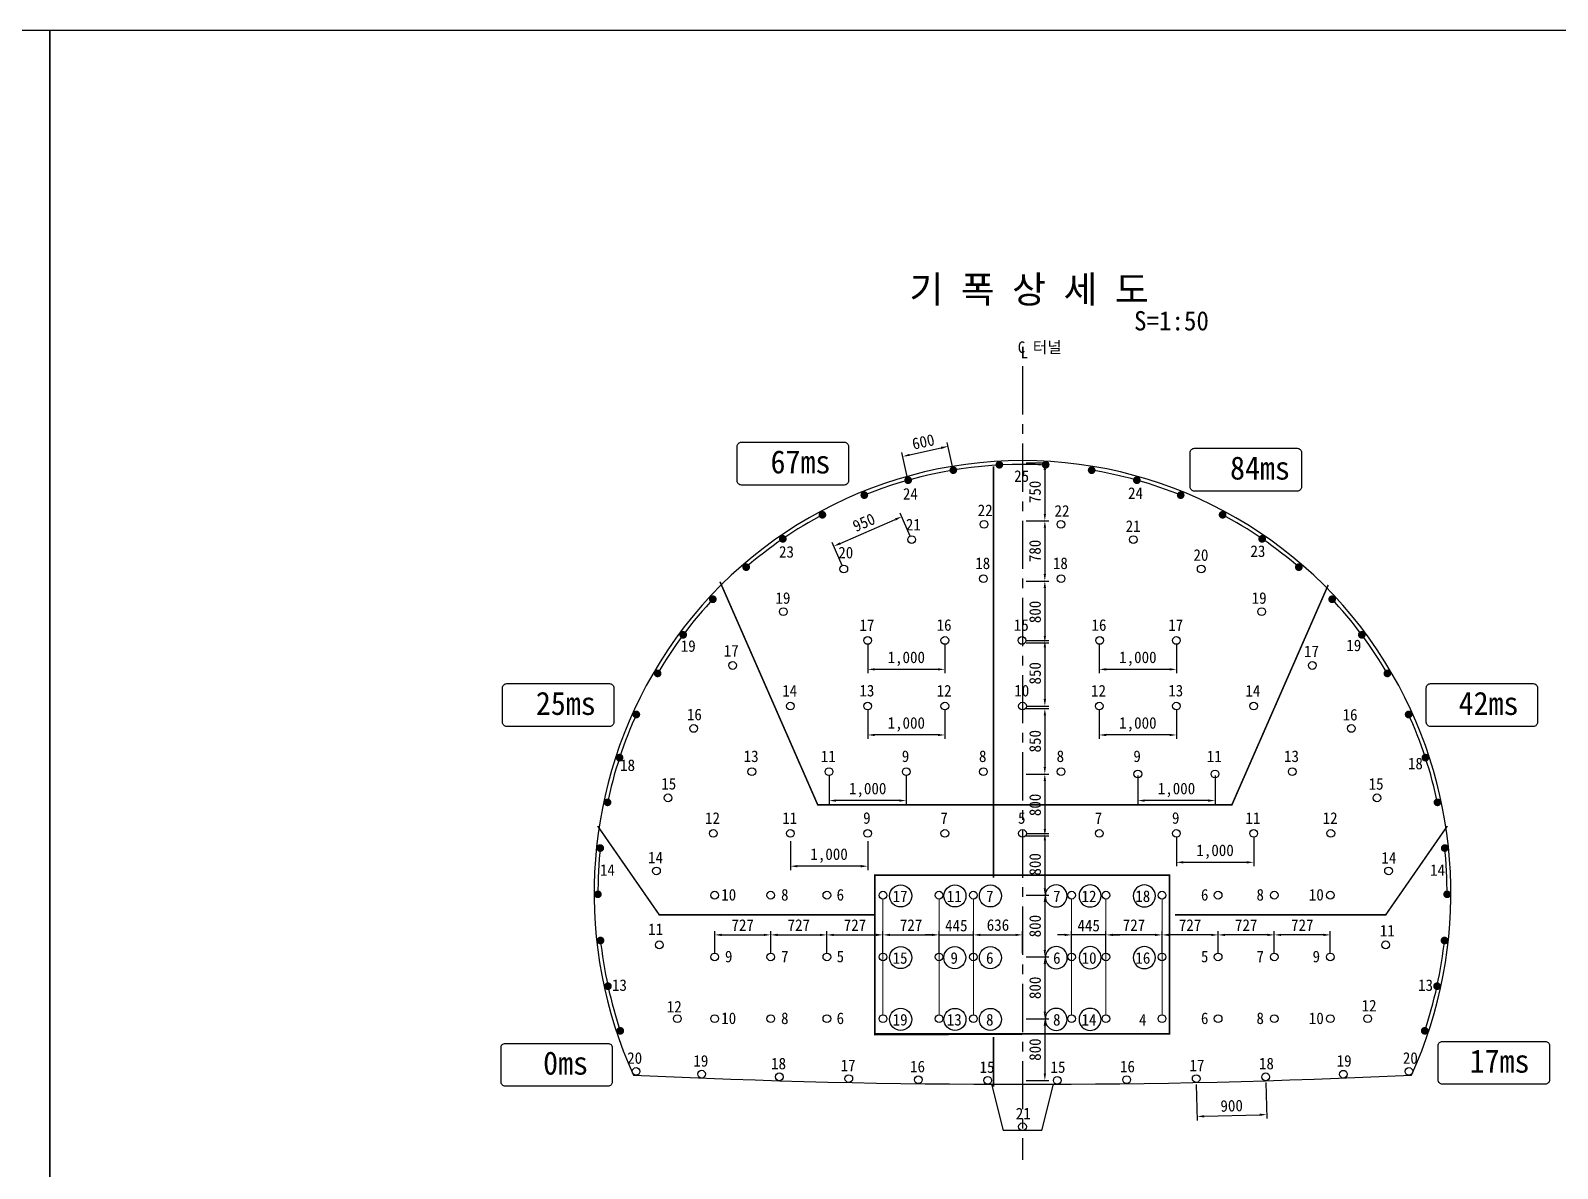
# Model space of a CAD drawing. Header units: millimetres. Extents: x -38550 to 41050, y 2900 to 31257.
# Drawn here: x 1000 to 20779, y 13958 to 28700 of the extents above; entities that cross this region are included whole.
import ezdxf
from ezdxf.enums import TextEntityAlignment as Align

# ---------------------------------------------------------------- set-up
doc = ezdxf.new("R2010")
doc.units = ezdxf.units.MM
doc.header["$LTSCALE"] = 500
doc.header["$PDMODE"] = 1
doc.linetypes.add('A-CENTR01', pattern=[2, 1.25, -0.25, 0.25, -0.25])
doc.linetypes.add('A-DASHD01', pattern=[0.75, 0.5, -0.25])
for name, color, linetype in [('CS-BLST', 4, 'Continuous'), ('CS-BLST-HIDL', 2, 'A-DASHD01'), ('CS-BLST-LIN1', 2, 'Continuous'), ('CS-BLST-LIN3', 2, 'Continuous'), ('CS-BLST-TEX1', 6, 'Continuous'), ('CS-BLST-TEX2', 3, 'Continuous'), ('CS-CNTL', 1, 'A-CENTR01'), ('CS-DIMS', 1, 'Continuous'), ('CS-EXCV', 3, 'E-DIGLN01'), ('CS-LEAL', 1, 'Continuous'), ('CS-MISC', 2, 'Continuous'), ('CS-TABL', 3, 'Continuous'), ('CS-TEX1', 6, 'Continuous'), ('CS-TEXT', 3, 'Continuous'), ('CX-PAPR', 2, 'Continuous')]:
    doc.layers.add(name, color=color, linetype=linetype)
doc.styles.add('굴림체', font='')
doc.styles.get('굴림체').set_extended_font_data('GulimChe')
doc.linetypes.add('E-DIGLN01', pattern='A,0.9,-0.2,[19,kscals.shx,S=0.1,R=180,X=0,Y=0],0.9', length=2)
doc.dimstyles.new('DIM01-50', dxfattribs={"dimscale": 50, "dimtxt": 3, "dimasz": 1.8, "dimexe": 1, "dimexo": 1, "dimgap": 1, "dimtad": 1, "dimdec": 0, "dimzin": 9, "dimdsep": 46, "dimlunit": 6, "dimtxsty": '굴림체', "dimcen": 2.5, "dimclrt": 3, "dimadec": 4, "dimazin": 0, "dimtfac": 1, "dimtdec": 0, "dimtmove": 2, "dimatfit": 3, "dimfxl": 1, "dimtolj": 1, "dimtzin": 0, "dimarcsym": 0})

# ---------------------------------------------------------------- blocks, each defined once
blk = doc.blocks.new('*D5')
at = {"layer": 'CS-DIMS', "color": 0, "lineweight": -2, "transparency": 16777216}
for p, q in [((13899, 18298), (14189, 18298)), ((14139, 18208), (14139, 17588)), ((13899, 17498), (14189, 17498))]:
    blk.add_line(p, q, dxfattribs=at)
at = {"layer": 'CS-DIMS', "color": 0, "transparency": 16777216}
for points in [[(14124, 18208), (14154, 18208), (14139, 18298)], [(14124, 17588), (14154, 17588), (14139, 17498)]]:
    blk.add_solid(points, dxfattribs=at)
at = {"layer": 'Defpoints', "color": 0, "transparency": 16777216}
for p in [(13849, 18298), (13849, 17498), (14139, 17498)]:
    blk.add_point(p, dxfattribs=at)
at = {"layer": 'CS-DIMS', "color": 3, "transparency": 16777216, "insert": (14013, 17898), "char_height": 150, "attachment_point": 5, "rotation": 90, "style": '굴림체'}
blk.add_mtext('\\A1;800', dxfattribs=at)
blk = doc.blocks.new('*D6')
at = {"layer": 'CS-DIMS', "color": 0, "lineweight": -2, "transparency": 16777216}
for p, q in [((13899, 16698), (14189, 16698)), ((14139, 16608), (14139, 15988)), ((13899, 15898), (14189, 15898))]:
    blk.add_line(p, q, dxfattribs=at)
at = {"layer": 'CS-DIMS', "color": 0, "transparency": 16777216}
for points in [[(14124, 16608), (14154, 16608), (14139, 16698)], [(14124, 15988), (14154, 15988), (14139, 15898)]]:
    blk.add_solid(points, dxfattribs=at)
at = {"layer": 'Defpoints', "color": 0, "transparency": 16777216}
for p in [(13849, 16698), (13849, 15898), (14139, 15898)]:
    blk.add_point(p, dxfattribs=at)
at = {"layer": 'CS-DIMS', "color": 3, "transparency": 16777216, "insert": (14013, 16298), "char_height": 150, "attachment_point": 5, "rotation": 90, "style": '굴림체'}
blk.add_mtext('\\A1;800', dxfattribs=at)
blk = doc.blocks.new('*D7')
at = {"layer": 'CS-DIMS', "color": 0, "lineweight": -2, "transparency": 16777216}
for p, q in [((13899, 17498), (14189, 17498)), ((14139, 17408), (14139, 16788)), ((13899, 16698), (14189, 16698))]:
    blk.add_line(p, q, dxfattribs=at)
at = {"layer": 'CS-DIMS', "color": 0, "transparency": 16777216}
for points in [[(14124, 17408), (14154, 17408), (14139, 17498)], [(14124, 16788), (14154, 16788), (14139, 16698)]]:
    blk.add_solid(points, dxfattribs=at)
at = {"layer": 'Defpoints', "color": 0, "transparency": 16777216}
for p in [(13849, 17498), (13849, 16698), (14139, 16698)]:
    blk.add_point(p, dxfattribs=at)
at = {"layer": 'CS-DIMS', "color": 3, "transparency": 16777216, "insert": (14013, 17098), "char_height": 150, "attachment_point": 5, "rotation": 90, "style": '굴림체'}
blk.add_mtext('\\A1;800', dxfattribs=at)
blk = doc.blocks.new('*D8')
at = {"layer": 'CS-DIMS', "color": 0, "lineweight": -2, "transparency": 16777216}
for p, q in [((10589, 16748), (10589, 17034)), ((11315, 16748), (11315, 17034)), ((10679, 16984), (11225, 16984))]:
    blk.add_line(p, q, dxfattribs=at)
at = {"layer": 'CS-DIMS', "color": 0, "transparency": 16777216}
for points in [[(10679, 16999), (10679, 16969), (10589, 16984)], [(11225, 16999), (11225, 16969), (11315, 16984)]]:
    blk.add_solid(points, dxfattribs=at)
at = {"layer": 'Defpoints', "color": 0, "transparency": 16777216}
for p in [(11315, 16984), (10589, 16698), (11315, 16698)]:
    blk.add_point(p, dxfattribs=at)
at = {"layer": 'CS-DIMS', "color": 3, "transparency": 16777216, "insert": (10952, 17111), "char_height": 150, "attachment_point": 5, "style": '굴림체'}
blk.add_mtext('\\A1;727', dxfattribs=at)
blk = doc.blocks.new('*D9')
at = {"layer": 'CS-DIMS', "color": 0, "lineweight": -2, "transparency": 16777216}
for p, q in [((12943, 23054), (12874, 23362)), ((12357, 22923), (12288, 23232)), ((12387, 23203), (12797, 23294))]:
    blk.add_line(p, q, dxfattribs=at)
at = {"layer": 'CS-DIMS', "color": 0, "transparency": 16777216}
for points in [[(12384, 23217), (12390, 23188), (12299, 23183)], [(12794, 23309), (12800, 23279), (12885, 23313)]]:
    blk.add_solid(points, dxfattribs=at)
at = {"layer": 'Defpoints', "color": 0, "transparency": 16777216}
for p in [(12885, 23313), (12953, 23005), (12368, 22874)]:
    blk.add_point(p, dxfattribs=at)
at = {"layer": 'CS-DIMS', "color": 3, "transparency": 16777216, "insert": (12564, 23372), "char_height": 150, "attachment_point": 5, "rotation": 12.5481, "style": '굴림체'}
blk.add_mtext('\\A1;600', dxfattribs=at)
blk = doc.blocks.new('*D10')
at = {"layer": 'CS-DIMS', "color": 0, "lineweight": -2, "transparency": 16777216}
for p, q in [((11488, 22056), (12202, 22366)), ((12394, 22151), (12265, 22448)), ((11515, 21769), (11386, 22066))]:
    blk.add_line(p, q, dxfattribs=at)
at = {"layer": 'CS-DIMS', "color": 0, "transparency": 16777216}
for points in [[(12196, 22380), (12208, 22352), (12285, 22402)], [(11482, 22070), (11494, 22042), (11406, 22020)]]:
    blk.add_solid(points, dxfattribs=at)
at = {"layer": 'Defpoints', "color": 0, "transparency": 16777216}
for p in [(12285, 22402), (12414, 22105), (11535, 21723)]:
    blk.add_point(p, dxfattribs=at)
at = {"layer": 'CS-DIMS', "color": 3, "transparency": 16777216, "insert": (11795, 22327), "char_height": 150, "attachment_point": 5, "rotation": 23.4854, "style": '굴림체'}
blk.add_mtext('\\A1;950', dxfattribs=at)
blk = doc.blocks.new('text-cir')
at = {"layer": 'CS-LEAL', "color": 1}
blk.add_circle((0, 0), 110, dxfattribs=at)
blk = doc.blocks.new('*D11')
at = {"layer": 'CS-DIMS', "color": 0, "lineweight": -2, "transparency": 16777216}
for p, q in [((13899, 15898), (14189, 15898)), ((14139, 15808), (14139, 15188)), ((13899, 15098), (14189, 15098))]:
    blk.add_line(p, q, dxfattribs=at)
at = {"layer": 'CS-DIMS', "color": 0, "transparency": 16777216}
for points in [[(14124, 15808), (14154, 15808), (14139, 15898)], [(14124, 15188), (14154, 15188), (14139, 15098)]]:
    blk.add_solid(points, dxfattribs=at)
at = {"layer": 'Defpoints', "color": 0, "transparency": 16777216}
for p in [(13849, 15898), (13849, 15098), (14139, 15098)]:
    blk.add_point(p, dxfattribs=at)
at = {"layer": 'CS-DIMS', "color": 3, "transparency": 16777216, "insert": (14013, 15498), "char_height": 150, "attachment_point": 5, "rotation": 90, "style": '굴림체'}
blk.add_mtext('\\A1;800', dxfattribs=at)
blk = doc.blocks.new('*D12')
at = {"layer": 'CS-DIMS', "color": 0, "lineweight": -2, "transparency": 16777216}
for p, q in [((15344, 19048), (15344, 18674)), ((16344, 19048), (16344, 18674)), ((16254, 18724), (15434, 18724))]:
    blk.add_line(p, q, dxfattribs=at)
at = {"layer": 'CS-DIMS', "color": 0, "transparency": 16777216}
for points in [[(15434, 18739), (15434, 18709), (15344, 18724)], [(16254, 18739), (16254, 18709), (16344, 18724)]]:
    blk.add_solid(points, dxfattribs=at)
at = {"layer": 'Defpoints', "color": 0, "transparency": 16777216}
for p in [(15344, 19098), (16344, 19098), (15344, 18724)]:
    blk.add_point(p, dxfattribs=at)
at = {"layer": 'CS-DIMS', "color": 3, "transparency": 16777216, "insert": (15844, 18861), "char_height": 150, "attachment_point": 5, "style": '굴림체'}
blk.add_mtext('\\A1;1,000', dxfattribs=at)
blk = doc.blocks.new('*D13')
at = {"layer": 'CS-DIMS', "color": 0, "lineweight": -2, "transparency": 16777216}
for p, q in [((13899, 19068), (14189, 19068)), ((14139, 18978), (14139, 18358)), ((13899, 18268), (14189, 18268))]:
    blk.add_line(p, q, dxfattribs=at)
at = {"layer": 'CS-DIMS', "color": 0, "transparency": 16777216}
for points in [[(14124, 18978), (14154, 18978), (14139, 19068)], [(14124, 18358), (14154, 18358), (14139, 18268)]]:
    blk.add_solid(points, dxfattribs=at)
at = {"layer": 'Defpoints', "color": 0, "transparency": 16777216}
for p in [(13849, 19068), (13849, 18268), (14139, 18268)]:
    blk.add_point(p, dxfattribs=at)
at = {"layer": 'CS-DIMS', "color": 3, "transparency": 16777216, "insert": (14013, 18668), "char_height": 150, "attachment_point": 5, "rotation": 90, "style": '굴림체'}
blk.add_mtext('\\A1;800', dxfattribs=at)
blk = doc.blocks.new('*D14')
at = {"layer": 'CS-DIMS', "color": 0, "lineweight": -2, "transparency": 16777216}
for p, q in [((13899, 19918), (14189, 19918)), ((14139, 19828), (14139, 19158)), ((13899, 19068), (14189, 19068))]:
    blk.add_line(p, q, dxfattribs=at)
at = {"layer": 'CS-DIMS', "color": 0, "transparency": 16777216}
for points in [[(14124, 19828), (14154, 19828), (14139, 19918)], [(14124, 19158), (14154, 19158), (14139, 19068)]]:
    blk.add_solid(points, dxfattribs=at)
at = {"layer": 'Defpoints', "color": 0, "transparency": 16777216}
for p in [(13849, 19918), (13849, 19068), (14139, 19068)]:
    blk.add_point(p, dxfattribs=at)
at = {"layer": 'CS-DIMS', "color": 3, "transparency": 16777216, "insert": (14013, 19493), "char_height": 150, "attachment_point": 5, "rotation": 90, "style": '굴림체'}
blk.add_mtext('\\A1;850', dxfattribs=at)
blk = doc.blocks.new('*D15')
at = {"layer": 'CS-DIMS', "color": 0, "lineweight": -2, "transparency": 16777216}
for p, q in [((13899, 21568), (14189, 21568)), ((14139, 21478), (14139, 20858)), ((13899, 20768), (14189, 20768))]:
    blk.add_line(p, q, dxfattribs=at)
at = {"layer": 'CS-DIMS', "color": 0, "transparency": 16777216}
for points in [[(14124, 21478), (14154, 21478), (14139, 21568)], [(14124, 20858), (14154, 20858), (14139, 20768)]]:
    blk.add_solid(points, dxfattribs=at)
at = {"layer": 'Defpoints', "color": 0, "transparency": 16777216}
for p in [(13849, 21568), (13849, 20768), (14139, 20768)]:
    blk.add_point(p, dxfattribs=at)
at = {"layer": 'CS-DIMS', "color": 3, "transparency": 16777216, "insert": (14013, 21168), "char_height": 150, "attachment_point": 5, "rotation": 90, "style": '굴림체'}
blk.add_mtext('\\A1;800', dxfattribs=at)
blk = doc.blocks.new('*D16')
at = {"layer": 'CS-DIMS', "color": 0, "lineweight": -2, "transparency": 16777216}
for p, q in [((13899, 20798), (14189, 20798)), ((14139, 20708), (14139, 20038)), ((13899, 19948), (14189, 19948))]:
    blk.add_line(p, q, dxfattribs=at)
at = {"layer": 'CS-DIMS', "color": 0, "transparency": 16777216}
for points in [[(14124, 20708), (14154, 20708), (14139, 20798)], [(14124, 20038), (14154, 20038), (14139, 19948)]]:
    blk.add_solid(points, dxfattribs=at)
at = {"layer": 'Defpoints', "color": 0, "transparency": 16777216}
for p in [(13849, 20798), (13849, 19948), (14139, 19948)]:
    blk.add_point(p, dxfattribs=at)
at = {"layer": 'CS-DIMS', "color": 3, "transparency": 16777216, "insert": (14013, 20373), "char_height": 150, "attachment_point": 5, "rotation": 90, "style": '굴림체'}
blk.add_mtext('\\A1;850', dxfattribs=at)
blk = doc.blocks.new('*D17')
at = {"layer": 'CS-DIMS', "color": 0, "lineweight": -2, "transparency": 16777216}
for p, q in [((13899, 22348), (14189, 22348)), ((14139, 22258), (14139, 21658)), ((13899, 21568), (14189, 21568))]:
    blk.add_line(p, q, dxfattribs=at)
at = {"layer": 'CS-DIMS', "color": 0, "transparency": 16777216}
for points in [[(14124, 22258), (14154, 22258), (14139, 22348)], [(14124, 21658), (14154, 21658), (14139, 21568)]]:
    blk.add_solid(points, dxfattribs=at)
at = {"layer": 'Defpoints', "color": 0, "transparency": 16777216}
for p in [(13849, 22348), (13849, 21568), (14139, 21568)]:
    blk.add_point(p, dxfattribs=at)
at = {"layer": 'CS-DIMS', "color": 3, "transparency": 16777216, "insert": (14012, 21958), "char_height": 150, "attachment_point": 5, "rotation": 90, "style": '굴림체'}
blk.add_mtext('\\A1;780', dxfattribs=at)
blk = doc.blocks.new('*D18')
at = {"layer": 'CS-DIMS', "color": 0, "lineweight": -2, "transparency": 16777216}
for p, q in [((13899, 23098), (14189, 23098)), ((14139, 23008), (14139, 22438)), ((13899, 22348), (14189, 22348))]:
    blk.add_line(p, q, dxfattribs=at)
at = {"layer": 'CS-DIMS', "color": 0, "transparency": 16777216}
for points in [[(14124, 23008), (14154, 23008), (14139, 23098)], [(14124, 22438), (14154, 22438), (14139, 22348)]]:
    blk.add_solid(points, dxfattribs=at)
at = {"layer": 'Defpoints', "color": 0, "transparency": 16777216}
for p in [(13849, 23098), (13849, 22348), (14139, 22348)]:
    blk.add_point(p, dxfattribs=at)
at = {"layer": 'CS-DIMS', "color": 3, "transparency": 16777216, "insert": (14012, 22723), "char_height": 150, "attachment_point": 5, "rotation": 90, "style": '굴림체'}
blk.add_mtext('\\A1;750', dxfattribs=at)
blk = doc.blocks.new('*D19')
at = {"layer": 'CS-DIMS', "color": 0, "lineweight": -2, "transparency": 16777216}
for p, q in [((16101, 15045), (16114, 14581)), ((17001, 15070), (17014, 14606)), ((16202, 14634), (16922, 14654))]:
    blk.add_line(p, q, dxfattribs=at)
at = {"layer": 'CS-DIMS', "color": 0, "transparency": 16777216}
for points in [[(16202, 14649), (16203, 14619), (16112, 14631)], [(16922, 14669), (16923, 14639), (17012, 14656)]]:
    blk.add_solid(points, dxfattribs=at)
at = {"layer": 'Defpoints', "color": 0, "transparency": 16777216}
for p in [(16099, 15095), (16999, 15120), (17012, 14656)]:
    blk.add_point(p, dxfattribs=at)
at = {"layer": 'CS-DIMS', "color": 3, "transparency": 16777216, "insert": (16559, 14770), "char_height": 150, "attachment_point": 5, "rotation": 1.5927, "style": '굴림체'}
blk.add_mtext('\\A1;900', dxfattribs=at)
blk = doc.blocks.new('*D20')
at = {"layer": 'CS-DIMS', "color": 0, "lineweight": -2, "transparency": 16777216}
for p, q in [((11315, 16748), (11315, 17034)), ((12042, 16748), (12042, 17034)), ((11405, 16984), (11952, 16984))]:
    blk.add_line(p, q, dxfattribs=at)
at = {"layer": 'CS-DIMS', "color": 0, "transparency": 16777216}
for points in [[(11405, 16999), (11405, 16969), (11315, 16984)], [(11952, 16999), (11952, 16969), (12042, 16984)]]:
    blk.add_solid(points, dxfattribs=at)
at = {"layer": 'Defpoints', "color": 0, "transparency": 16777216}
for p in [(12042, 16984), (11315, 16698), (12042, 16698)]:
    blk.add_point(p, dxfattribs=at)
at = {"layer": 'CS-DIMS', "color": 3, "transparency": 16777216, "insert": (11679, 17111), "char_height": 150, "attachment_point": 5, "style": '굴림체'}
blk.add_mtext('\\A1;727', dxfattribs=at)
blk = doc.blocks.new('*D21')
at = {"layer": 'CS-DIMS', "color": 0, "lineweight": -2, "transparency": 16777216}
for p, q in [((12042, 16748), (12042, 17034)), ((12769, 16748), (12769, 17034)), ((12132, 16984), (12679, 16984))]:
    blk.add_line(p, q, dxfattribs=at)
at = {"layer": 'CS-DIMS', "color": 0, "transparency": 16777216}
for points in [[(12132, 16999), (12132, 16969), (12042, 16984)], [(12679, 16999), (12679, 16969), (12769, 16984)]]:
    blk.add_solid(points, dxfattribs=at)
at = {"layer": 'Defpoints', "color": 0, "transparency": 16777216}
for p in [(12769, 16984), (12042, 16698), (12769, 16698)]:
    blk.add_point(p, dxfattribs=at)
at = {"layer": 'CS-DIMS', "color": 3, "transparency": 16777216, "insert": (12406, 17111), "char_height": 150, "attachment_point": 5, "style": '굴림체'}
blk.add_mtext('\\A1;727', dxfattribs=at)
blk = doc.blocks.new('*D22')
at = {"layer": 'CS-DIMS', "color": 0, "lineweight": -2, "transparency": 16777216}
for p, q in [((12769, 16748), (12769, 17034)), ((13214, 16748), (13214, 17034)), ((12679, 16984), (12589, 16984)), ((12769, 16984), (13214, 16984)), ((13304, 16984), (13394, 16984))]:
    blk.add_line(p, q, dxfattribs=at)
at = {"layer": 'CS-DIMS', "color": 0, "transparency": 16777216}
for points in [[(12679, 16999), (12679, 16969), (12769, 16984)], [(13304, 16999), (13304, 16969), (13214, 16984)]]:
    blk.add_solid(points, dxfattribs=at)
at = {"layer": 'Defpoints', "color": 0, "transparency": 16777216}
for p in [(13214, 16984), (12769, 16698), (13214, 16698)]:
    blk.add_point(p, dxfattribs=at)
at = {"layer": 'CS-DIMS', "color": 3, "transparency": 16777216, "insert": (12992, 17104), "char_height": 150, "attachment_point": 5, "style": '굴림체'}
blk.add_mtext('\\A1;445', dxfattribs=at)
blk = doc.blocks.new('*D23')
at = {"layer": 'CS-DIMS', "color": 0, "lineweight": -2, "transparency": 16777216}
for p, q in [((13214, 16748), (13214, 17034)), ((13849, 16748), (13849, 17034)), ((13304, 16984), (13759, 16984))]:
    blk.add_line(p, q, dxfattribs=at)
at = {"layer": 'CS-DIMS', "color": 0, "transparency": 16777216}
for points in [[(13304, 16999), (13304, 16969), (13214, 16984)], [(13759, 16999), (13759, 16969), (13849, 16984)]]:
    blk.add_solid(points, dxfattribs=at)
at = {"layer": 'Defpoints', "color": 0, "transparency": 16777216}
for p in [(13849, 16984), (13214, 16698), (13849, 16698)]:
    blk.add_point(p, dxfattribs=at)
at = {"layer": 'CS-DIMS', "color": 3, "transparency": 16777216, "insert": (13532, 17111), "char_height": 150, "attachment_point": 5, "style": '굴림체'}
blk.add_mtext('\\A1;636', dxfattribs=at)
blk = doc.blocks.new('*D24')
at = {"layer": 'CS-DIMS', "color": 0, "lineweight": -2, "transparency": 16777216}
for p, q in [((9862, 16748), (9862, 17034)), ((10589, 16748), (10589, 17034)), ((9952, 16984), (10499, 16984))]:
    blk.add_line(p, q, dxfattribs=at)
at = {"layer": 'CS-DIMS', "color": 0, "transparency": 16777216}
for points in [[(9952, 16999), (9952, 16969), (9862, 16984)], [(10499, 16999), (10499, 16969), (10589, 16984)]]:
    blk.add_solid(points, dxfattribs=at)
at = {"layer": 'Defpoints', "color": 0, "transparency": 16777216}
for p in [(10589, 16984), (9862, 16698), (10589, 16698)]:
    blk.add_point(p, dxfattribs=at)
at = {"layer": 'CS-DIMS', "color": 3, "transparency": 16777216, "insert": (10225, 17111), "char_height": 150, "attachment_point": 5, "style": '굴림체'}
blk.add_mtext('\\A1;727', dxfattribs=at)
blk = doc.blocks.new('*D25')
at = {"layer": 'CS-DIMS', "color": 0, "lineweight": -2, "transparency": 16777216}
for p, q in [((10844, 18198), (10844, 17824)), ((11844, 18198), (11844, 17824)), ((11754, 17874), (10934, 17874))]:
    blk.add_line(p, q, dxfattribs=at)
at = {"layer": 'CS-DIMS', "color": 0, "transparency": 16777216}
for points in [[(10934, 17889), (10934, 17859), (10844, 17874)], [(11754, 17889), (11754, 17859), (11844, 17874)]]:
    blk.add_solid(points, dxfattribs=at)
at = {"layer": 'Defpoints', "color": 0, "transparency": 16777216}
for p in [(10844, 18248), (11844, 18248), (10844, 17874)]:
    blk.add_point(p, dxfattribs=at)
at = {"layer": 'CS-DIMS', "color": 3, "transparency": 16777216, "insert": (11344, 18011), "char_height": 150, "attachment_point": 5, "style": '굴림체'}
blk.add_mtext('\\A1;1,000', dxfattribs=at)
blk = doc.blocks.new('*D26')
at = {"layer": 'CS-DIMS', "color": 0, "lineweight": -2, "transparency": 16777216}
for p, q in [((11344, 19048), (11344, 18674)), ((12344, 19048), (12344, 18674)), ((12254, 18724), (11434, 18724))]:
    blk.add_line(p, q, dxfattribs=at)
at = {"layer": 'CS-DIMS', "color": 0, "transparency": 16777216}
for points in [[(11434, 18739), (11434, 18709), (11344, 18724)], [(12254, 18739), (12254, 18709), (12344, 18724)]]:
    blk.add_solid(points, dxfattribs=at)
at = {"layer": 'Defpoints', "color": 0, "transparency": 16777216}
for p in [(11344, 19098), (12344, 19098), (11344, 18724)]:
    blk.add_point(p, dxfattribs=at)
at = {"layer": 'CS-DIMS', "color": 3, "transparency": 16777216, "insert": (11844, 18861), "char_height": 150, "attachment_point": 5, "style": '굴림체'}
blk.add_mtext('\\A1;1,000', dxfattribs=at)
blk = doc.blocks.new('*D27')
at = {"layer": 'CS-DIMS', "color": 0, "lineweight": -2, "transparency": 16777216}
for p, q in [((11844, 19898), (11844, 19524)), ((12844, 19898), (12844, 19524)), ((12754, 19574), (11934, 19574))]:
    blk.add_line(p, q, dxfattribs=at)
at = {"layer": 'CS-DIMS', "color": 0, "transparency": 16777216}
for points in [[(11934, 19589), (11934, 19559), (11844, 19574)], [(12754, 19589), (12754, 19559), (12844, 19574)]]:
    blk.add_solid(points, dxfattribs=at)
at = {"layer": 'Defpoints', "color": 0, "transparency": 16777216}
for p in [(11844, 19948), (12844, 19948), (11844, 19574)]:
    blk.add_point(p, dxfattribs=at)
at = {"layer": 'CS-DIMS', "color": 3, "transparency": 16777216, "insert": (12344, 19711), "char_height": 150, "attachment_point": 5, "style": '굴림체'}
blk.add_mtext('\\A1;1,000', dxfattribs=at)
blk = doc.blocks.new('*D28')
at = {"layer": 'CS-DIMS', "color": 0, "lineweight": -2, "transparency": 16777216}
for p, q in [((11844, 20749), (11844, 20374)), ((12844, 20749), (12844, 20374)), ((12754, 20424), (11934, 20424))]:
    blk.add_line(p, q, dxfattribs=at)
at = {"layer": 'CS-DIMS', "color": 0, "transparency": 16777216}
for points in [[(11934, 20439), (11934, 20409), (11844, 20424)], [(12754, 20439), (12754, 20409), (12844, 20424)]]:
    blk.add_solid(points, dxfattribs=at)
at = {"layer": 'Defpoints', "color": 0, "transparency": 16777216}
for p in [(11844, 20799), (12844, 20799), (11844, 20424)]:
    blk.add_point(p, dxfattribs=at)
at = {"layer": 'CS-DIMS', "color": 3, "transparency": 16777216, "insert": (12344, 20561), "char_height": 150, "attachment_point": 5, "style": '굴림체'}
blk.add_mtext('\\A1;1,000', dxfattribs=at)
blk = doc.blocks.new('*D29')
at = {"layer": 'CS-DIMS', "color": 0, "lineweight": -2, "transparency": 16777216}
for p, q in [((14844, 20749), (14844, 20374)), ((15844, 20749), (15844, 20374)), ((15754, 20424), (14934, 20424))]:
    blk.add_line(p, q, dxfattribs=at)
at = {"layer": 'CS-DIMS', "color": 0, "transparency": 16777216}
for points in [[(14934, 20439), (14934, 20409), (14844, 20424)], [(15754, 20439), (15754, 20409), (15844, 20424)]]:
    blk.add_solid(points, dxfattribs=at)
at = {"layer": 'Defpoints', "color": 0, "transparency": 16777216}
for p in [(14844, 20799), (15844, 20799), (14844, 20424)]:
    blk.add_point(p, dxfattribs=at)
at = {"layer": 'CS-DIMS', "color": 3, "transparency": 16777216, "insert": (15344, 20561), "char_height": 150, "attachment_point": 5, "style": '굴림체'}
blk.add_mtext('\\A1;1,000', dxfattribs=at)
blk = doc.blocks.new('*D30')
at = {"layer": 'CS-DIMS', "color": 0, "lineweight": -2, "transparency": 16777216}
for p, q in [((14844, 19898), (14844, 19524)), ((15844, 19898), (15844, 19524)), ((15754, 19574), (14934, 19574))]:
    blk.add_line(p, q, dxfattribs=at)
at = {"layer": 'CS-DIMS', "color": 0, "transparency": 16777216}
for points in [[(14934, 19589), (14934, 19559), (14844, 19574)], [(15754, 19589), (15754, 19559), (15844, 19574)]]:
    blk.add_solid(points, dxfattribs=at)
at = {"layer": 'Defpoints', "color": 0, "transparency": 16777216}
for p in [(14844, 19948), (15844, 19948), (14844, 19574)]:
    blk.add_point(p, dxfattribs=at)
at = {"layer": 'CS-DIMS', "color": 3, "transparency": 16777216, "insert": (15344, 19711), "char_height": 150, "attachment_point": 5, "style": '굴림체'}
blk.add_mtext('\\A1;1,000', dxfattribs=at)
blk = doc.blocks.new('*D31')
at = {"layer": 'CS-DIMS', "color": 0, "lineweight": -2, "transparency": 16777216}
for p, q in [((15844, 18248), (15844, 17874)), ((16844, 18248), (16844, 17874)), ((16754, 17924), (15934, 17924))]:
    blk.add_line(p, q, dxfattribs=at)
at = {"layer": 'CS-DIMS', "color": 0, "transparency": 16777216}
for points in [[(15934, 17939), (15934, 17909), (15844, 17924)], [(16754, 17939), (16754, 17909), (16844, 17924)]]:
    blk.add_solid(points, dxfattribs=at)
at = {"layer": 'Defpoints', "color": 0, "transparency": 16777216}
for p in [(15844, 18298), (16844, 18298), (15844, 17924)]:
    blk.add_point(p, dxfattribs=at)
at = {"layer": 'CS-DIMS', "color": 3, "transparency": 16777216, "insert": (16344, 18061), "char_height": 150, "attachment_point": 5, "style": '굴림체'}
blk.add_mtext('\\A1;1,000', dxfattribs=at)
blk = doc.blocks.new('*D32')
at = {"layer": 'CS-DIMS', "color": 0, "lineweight": -2, "transparency": 16777216}
for p, q in [((16384, 16748), (16384, 17034)), ((17110, 16748), (17110, 17034)), ((17020, 16984), (16474, 16984))]:
    blk.add_line(p, q, dxfattribs=at)
at = {"layer": 'CS-DIMS', "color": 0, "transparency": 16777216}
for points in [[(16474, 16999), (16474, 16969), (16384, 16984)], [(17020, 16999), (17020, 16969), (17110, 16984)]]:
    blk.add_solid(points, dxfattribs=at)
at = {"layer": 'Defpoints', "color": 0, "transparency": 16777216}
for p in [(16384, 16984), (16384, 16698), (17110, 16698)]:
    blk.add_point(p, dxfattribs=at)
at = {"layer": 'CS-DIMS', "color": 3, "transparency": 16777216, "insert": (16747, 17111), "char_height": 150, "attachment_point": 5, "style": '굴림체'}
blk.add_mtext('\\A1;727', dxfattribs=at)
blk = doc.blocks.new('*D33')
at = {"layer": 'CS-DIMS', "color": 0, "lineweight": -2, "transparency": 16777216}
for p, q in [((15657, 16748), (15657, 17034)), ((16384, 16748), (16384, 17034)), ((16294, 16984), (15747, 16984))]:
    blk.add_line(p, q, dxfattribs=at)
at = {"layer": 'CS-DIMS', "color": 0, "transparency": 16777216}
for points in [[(15747, 16999), (15747, 16969), (15657, 16984)], [(16294, 16999), (16294, 16969), (16384, 16984)]]:
    blk.add_solid(points, dxfattribs=at)
at = {"layer": 'Defpoints', "color": 0, "transparency": 16777216}
for p in [(15657, 16984), (15657, 16698), (16384, 16698)]:
    blk.add_point(p, dxfattribs=at)
at = {"layer": 'CS-DIMS', "color": 3, "transparency": 16777216, "insert": (16020, 17111), "char_height": 150, "attachment_point": 5, "style": '굴림체'}
blk.add_mtext('\\A1;727', dxfattribs=at)
blk = doc.blocks.new('*D34')
at = {"layer": 'CS-DIMS', "color": 0, "lineweight": -2, "transparency": 16777216}
for p, q in [((14930, 16748), (14930, 17034)), ((15657, 16748), (15657, 17034)), ((15567, 16984), (15020, 16984))]:
    blk.add_line(p, q, dxfattribs=at)
at = {"layer": 'CS-DIMS', "color": 0, "transparency": 16777216}
for points in [[(15020, 16999), (15020, 16969), (14930, 16984)], [(15567, 16999), (15567, 16969), (15657, 16984)]]:
    blk.add_solid(points, dxfattribs=at)
at = {"layer": 'Defpoints', "color": 0, "transparency": 16777216}
for p in [(14930, 16984), (14930, 16698), (15657, 16698)]:
    blk.add_point(p, dxfattribs=at)
at = {"layer": 'CS-DIMS', "color": 3, "transparency": 16777216, "insert": (15293, 17111), "char_height": 150, "attachment_point": 5, "style": '굴림체'}
blk.add_mtext('\\A1;727', dxfattribs=at)
blk = doc.blocks.new('*D35')
at = {"layer": 'CS-DIMS', "color": 0, "lineweight": -2, "transparency": 16777216}
for p, q in [((14485, 16748), (14485, 17034)), ((14930, 16748), (14930, 17034)), ((14395, 16984), (14305, 16984)), ((14930, 16984), (14485, 16984)), ((15020, 16984), (15110, 16984))]:
    blk.add_line(p, q, dxfattribs=at)
at = {"layer": 'CS-DIMS', "color": 0, "transparency": 16777216}
for points in [[(14395, 16999), (14395, 16969), (14485, 16984)], [(15020, 16999), (15020, 16969), (14930, 16984)]]:
    blk.add_solid(points, dxfattribs=at)
at = {"layer": 'Defpoints', "color": 0, "transparency": 16777216}
for p in [(14485, 16984), (14485, 16698), (14930, 16698)]:
    blk.add_point(p, dxfattribs=at)
at = {"layer": 'CS-DIMS', "color": 3, "transparency": 16777216, "insert": (14707, 17104), "char_height": 150, "attachment_point": 5, "style": '굴림체'}
blk.add_mtext('\\A1;445', dxfattribs=at)
blk = doc.blocks.new('*D36')
at = {"layer": 'CS-DIMS', "color": 0, "lineweight": -2, "transparency": 16777216}
for p, q in [((17110, 16748), (17110, 17034)), ((17837, 16748), (17837, 17034)), ((17747, 16984), (17200, 16984))]:
    blk.add_line(p, q, dxfattribs=at)
at = {"layer": 'CS-DIMS', "color": 0, "transparency": 16777216}
for points in [[(17200, 16999), (17200, 16969), (17110, 16984)], [(17747, 16999), (17747, 16969), (17837, 16984)]]:
    blk.add_solid(points, dxfattribs=at)
at = {"layer": 'Defpoints', "color": 0, "transparency": 16777216}
for p in [(17110, 16984), (17110, 16698), (17837, 16698)]:
    blk.add_point(p, dxfattribs=at)
at = {"layer": 'CS-DIMS', "color": 3, "transparency": 16777216, "insert": (17474, 17111), "char_height": 150, "attachment_point": 5, "style": '굴림체'}
blk.add_mtext('\\A1;727', dxfattribs=at)

msp = doc.modelspace()

# ---------------------------------------------------------------- linework, layer by layer
at = {"layer": 'CS-BLST', "lineweight": 0, "const_width": 50}
for points in [[(12968.4, 23024.7, 1), (12938.4, 22984.7, 1)], [(13564.5, 23094.4, 1), (13534.5, 23054.4, 1)], [(14164.5, 23094.4, 1), (14134.5, 23054.4, 1)], [(14766.3, 23018.8, 1), (14724.9, 22990.6, 1)], [(12380.8, 22895.9, 1), (12355.3, 22852.9, 1)], [(15353.1, 22886.2, 1), (15308.9, 22862.7, 1)], [(11810.7, 22703.7, 1), (11790.1, 22658.2, 1)], [(15921.8, 22690.2, 1), (15875.4, 22671.7, 1)], [(11265.1, 22450.4, 1), (11249.5, 22402.8, 1)], [(16465.8, 22433.3, 1), (16417.6, 22420, 1)], [(10750.4, 22138.9, 1), (10740.1, 22090, 1)], [(16978.4, 22118.4, 1), (16929.1, 22110.5, 1)], [(10272.8, 21773.1, 1), (10268, 21723.3, 1)], [(17453.6, 21749.5, 1), (17403.7, 21746.9, 1)], [(9838, 21357.3, 1), (9838.7, 21307.3, 1)], [(17885.6, 21330.8, 1), (17835.7, 21333.7, 1)], [(9451.3, 20896.4, 1), (9457.4, 20846.8, 1)], [(18269.3, 20867.4, 1), (18220, 20875.8, 1)], [(9117.3, 20396.1, 1), (9128.8, 20347.4, 1)], [(18600, 20364.9, 1), (18551.9, 20378.6, 1)], [(8839.3, 19862.6, 1), (8855.9, 19815.4, 1)], [(18874.6, 19829.6, 1), (18828.2, 19848.4, 1)], [(8619.7, 19302.6, 1), (8641.2, 19257.4, 1)], [(19090.6, 19268.2, 1), (19046.5, 19291.8, 1)], [(8460.8, 18722.4, 1), (8487, 18679.8, 1)], [(19245.7, 18687, 1), (19204.4, 18715.1, 1)], [(8364.6, 18128.6, 1), (8395.2, 18089, 1)], [(19338.1, 18092.6, 1), (19300, 18125, 1)], [(8332.1, 17527.9, 1), (8366.7, 17491.8, 1)], [(19366.8, 17491.7, 1), (19332.4, 17528, 1)], [(8363.7, 16927.1, 1), (8401.9, 16895, 1)], [(19331.4, 16891.2, 1), (19301, 16930.9, 1)], [(8459, 16333.2, 1), (8500.4, 16305.2, 1)], [(19232.3, 16297.9, 1), (19206.3, 16340.6, 1)], [(8616.9, 15752.7, 1), (8661.1, 15729.4, 1)], [(19070.6, 15718.4, 1), (19049.3, 15763.7, 1)]]:
    msp.add_lwpolyline(points, format="xyb", close=True, dxfattribs=at)
at = {"layer": 'CS-BLST'}
for centre in [(13351.6, 22302.2), (14347.4, 22302.2), (12413.7, 22105.3), (15285.3, 22105.3), (11534.7, 21723.4), (16164.3, 21723.4), (13343.5, 21598.5), (14349.5, 21598.5), (10750.8, 21172.1), (16948.2, 21172.1), (11843.5, 20798.5), (12843.5, 20798.5), (13843.5, 20798.5), (14849.5, 20798.5), (15843.5, 20798.5), (10094.1, 20474.2), (17604.9, 20474.2), (10843.5, 19948.5), (11843.5, 19948.5), (12843.5, 19948.5), (13849.5, 19948.5), (14843.5, 19948.5), (15843.5, 19948.5), (16843.5, 19948.5), (9591.1, 19658.3), (18107.9, 19658.3), (10343.5, 19098.5), (11343.5, 19098.5), (12343.5, 19098.5), (13343.5, 19098.5), (14349.5, 19098.5), (15343.5, 19068.5), (16343.5, 19068.5), (17343.5, 19098.5), (9258.5, 18759.5), (18440.5, 18759.5), (9843.5, 18298.5), (10843.5, 18298.5), (11843.5, 18298.5), (12843.5, 18298.5), (13849.5, 18298.5), (14843.5, 18298.5), (15843.5, 18298.5), (16843.5, 18298.5), (17843.5, 18298.5), (9108, 17812.9), (18591, 17812.9), (9861.8, 17498.5), (10588.6, 17498.5), (11315.5, 17498.5), (12042.3, 17498.5), (12769.2, 17498.5), (13213.9, 17498.5), (14485.1, 17498.5), (14929.8, 17498.5), (15656.7, 17498.5), (16383.5, 17498.5), (17110.4, 17498.5), (17837.2, 17498.5), (9145.4, 16855.2), (18553.6, 16855.2), (9861.8, 16698.5), (10588.6, 16698.5), (11315.5, 16698.5), (12042.3, 16698.5), (12769.2, 16698.5), (13213.9, 16698.5), (14485.1, 16698.5), (14929.8, 16698.5), (15656.7, 16698.5), (16383.5, 16698.5), (17110.4, 16698.5), (17837.2, 16698.5), (9377.9, 15898.5), (9861.7, 15898.5), (10588.6, 15898.5), (11315.5, 15898.5), (12042.3, 15898.5), (12769.2, 15898.5), (13213.9, 15898.5), (14485.1, 15898.5), (14929.8, 15898.5), (15656.7, 15898.5), (16383.5, 15898.5), (17110.4, 15898.5), (17837.3, 15898.5), (18321.1, 15898.5), (8844.2, 15215.6), (18854.8, 15215.6), (9692.7, 15179.8), (10699.4, 15145.2), (11599.5, 15122.3), (12499.5, 15107.1), (13399.5, 15099.4), (14299.5, 15099.4), (15199.5, 15107.9), (16099.5, 15122.3), (16999.6, 15144.9), (18006.3, 15179.3), (13849.5, 14498.5)]:
    msp.add_circle(centre, 50, dxfattribs=at)
at = {"layer": 'CS-BLST-HIDL', "const_width": 20}
for points in [[(13472.7, 23055.9), (13472.7, 20085.8), (13472.7, 20085.8), (13472.7, 17726.6)], [(13502.7, 18668.1), (11197.5, 18668.1), (9931.2, 21559)], [(13502.7, 18668.1), (16561.5, 18668.1), (17809.5, 21517.1)], [(11936.8, 17242.6), (9145.3, 17242.6), (8346.3, 18394.5)], [(15824.7, 17242.6), (18553.7, 17242.6), (19352.7, 18394.5)], [(13472.7, 15662.2), (13472.7, 15019.2)]]:
    msp.add_lwpolyline(points, dxfattribs=at)
msp.add_lwpolyline([(15753.6, 17756.6), (11936.8, 17756.6), (11936.8, 15701.7), (15753.6, 15701.7)], close=True, dxfattribs=at)
at = {"layer": 'CS-BLST-LIN1', "lineweight": 0}
for p, q in [((12042.3, 17448.5), (12042.3, 15948.5)), ((12769.2, 17448.5), (12769.2, 15948.5)), ((13213.9, 17448.5), (13213.9, 15948.5)), ((14485.1, 17448.5), (14485.1, 15948.5)), ((14929.8, 17448.5), (14929.8, 15948.5)), ((15656.7, 17448.5), (15656.7, 15948.5))]:
    msp.add_line(p, q, dxfattribs=at)
at = {"layer": 'CS-BLST-LIN3', "flags": 128}
for points in [[(13849.5, 23078.5, 0.0972552), (11777.2, 22671.5, 0.0972552)], [(14173.9, 23068.9, 0.0148081), (13849.5, 23078.5)], [(15921.8, 22671.5, 0.0570874), (14720.9, 23008.7)], [(11279.3, 22438.4, 0.0570874), (10251.5, 21731.8, 0.0570874)], [(17447.5, 21731.8, 0.0570874), (16419.7, 22438.4)], [(9855.4, 21350.5, 0.0570874), (9110.4, 20350.2, 0.0570874)], [(18588.6, 20350.2, 0.0570874), (17843.6, 21350.5, 0.0570874)], [(8858, 19861.8, 0.0555633), (8468.8, 18676.6, 0.0555633)], [(19230.2, 18676.6, 0.0555633), (18841, 19861.8)], [(8382.6, 18133.6, 0.0288713), (8349.5, 17484.8, 0.0288713)], [(19349.5, 17484.8, 0.0288713), (19316.4, 18133.6)], [(8380.1, 16935.9, 0.0555633), (8647, 15717.3)], [(19052, 15717.3, 0.0555633), (19318.9, 16935.9, 0.0555633)]]:
    msp.add_lwpolyline(points, format="xyb", dxfattribs=at)
at = {"layer": 'CS-CNTL'}
msp.add_line((13849.5, 24350.2), (13849.5, 14069.2), dxfattribs=at)
at = {"layer": 'CS-EXCV'}
for q in [(14249.5, 15048.5), (13599.5, 14448.5)]:
    msp.add_line((14099.5, 14448.5), q, dxfattribs=at)
at = {"layer": 'CS-EXCV', "flags": 128}
msp.add_lwpolyline([(18887.8, 15167.1, 0.2424339), (18638.6, 20363.5, 0.2679492), (13849.5, 23128.5, 0.2679492), (9060.4, 20363.5, 0.2424339), (8811.2, 15167.1)], format="xyb", dxfattribs=at)
msp.add_lwpolyline([(13449.5, 15048.5), (13599.5, 14448.5)], dxfattribs=at)
at = {"layer": 'CS-EXCV'}
msp.add_arc((13849.5, 122092.9), 107044.4, 267.302261, 272.697739, dxfattribs=at)
at = {"layer": 'CS-MISC'}
msp.add_lwpolyline([(11936.8, 17756.6), (15753.6, 17756.6), (15753.6, 15701.7), (11936.8, 15685.8)], close=True, dxfattribs=at)
at = {"layer": 'CS-TABL'}
for points in [[(10153.5, 22867.2), (10153.5, 23312.6, -0.4142136), (10208.3, 23367.5), (11540, 23367.5, -0.4142136), (11594.9, 23312.6), (11594.9, 22867.2, -0.4142136), (11540, 22812.3), (10208.3, 22812.3, -0.4142136)], [(16022.2, 22787.6), (16022.2, 23233, -0.4142136), (16077.1, 23287.9), (17408.8, 23287.9, -0.4142136), (17463.7, 23233), (17463.7, 22787.6, -0.4142136), (17408.8, 22732.7), (16077.1, 22732.7, -0.4142136)], [(7113.7, 19738.7), (7113.7, 20184.1, -0.4142136), (7168.6, 20239), (8500.3, 20239, -0.4142136), (8555.2, 20184.1), (8555.2, 19738.7, -0.4142136), (8500.3, 19683.8), (7168.6, 19683.8, -0.4142136)], [(19080.1, 19738.7), (19080.1, 20184.1, -0.4142136), (19134.9, 20239), (20466.6, 20239, -0.4142136), (20521.5, 20184.1), (20521.5, 19738.7, -0.4142136), (20466.6, 19683.8), (19134.9, 19683.8, -0.4142136)], [(7094.2, 15078.7), (7094.2, 15524.1, -0.4142136), (7149, 15579), (8480.7, 15579, -0.4142136), (8535.6, 15524.1), (8535.6, 15078.7, -0.4142136), (8480.7, 15023.8), (7149, 15023.8, -0.4142136)], [(19234.9, 15104.2), (19234.9, 15549.6, -0.4142136), (19289.8, 15604.5), (20621.5, 15604.5, -0.4142136), (20676.3, 15549.6), (20676.3, 15104.2, -0.4142136), (20621.5, 15049.3), (19289.8, 15049.3, -0.4142136)]]:
    msp.add_lwpolyline(points, format="xyb", close=True, dxfattribs=at)
at = {"layer": 'CX-PAPR'}
for points in [[(-38550, 2900), (1250, 2900), (1250, 28700), (-38550, 28700)], [(1250, 2900), (41050, 2900), (41050, 28700), (1250, 28700)]]:
    msp.add_lwpolyline(points, close=True, dxfattribs=at)

# ---------------------------------------------------------------- block references
at = {"layer": 'CS-BLST-TEX2'}
for p, xscale, yscale, zscale in [((12271.4, 17489.6), 1.300000000046566, 1.300000000046566, 1.300000000046566), ((12973.9, 17489.4), 1.300000000046566, 1.300000000046566, 1.300000000046566), ((13434.5, 17489.4), 1.300000000046566, 1.300000000046566, 1.300000000046566), ((14285.4, 17489.4), -1.300000000046566, 1.299999999988358, 1.3), ((14725.1, 17489.4), -1.300000000046566, 1.299999999988358, 1.3), ((15427.6, 17489.6), -1.300000000046566, 1.299999999988358, 1.3), ((12271.4, 16689.6), 1.300000000046566, 1.300000000046566, 1.300000000046566), ((12972.9, 16689.4), 1.300000000046566, 1.300000000046566, 1.300000000046566), ((13433.5, 16689.4), 1.300000000046566, 1.300000000046566, 1.300000000046566), ((14286.4, 16689.4), -1.300000000046566, 1.299999999988358, 1.3), ((14726.1, 16689.4), -1.300000000046566, 1.299999999988358, 1.3), ((15427.6, 16689.6), -1.300000000046566, 1.299999999988358, 1.3), ((12271.4, 15889.6), 1.300000000046566, 1.300000000046566, 1.300000000046566), ((12973.9, 15889.4), 1.300000000046566, 1.300000000046566, 1.300000000046566), ((13434.5, 15889.4), 1.300000000046566, 1.300000000046566, 1.300000000046566), ((14285.4, 15889.4), -1.300000000046566, 1.299999999988358, 1.3), ((14725.1, 15889.4), -1.300000000046566, 1.299999999988358, 1.3)]:
    msp.add_blockref('text-cir', p, dxfattribs=dict(at, xscale=xscale, yscale=yscale, zscale=zscale))

# ---------------------------------------------------------------- texts
at = {"layer": 'CS-BLST-TEX1', "style": '굴림체'}
for s, p in [('  67ms', (10779.3, 23112.4)), ('  84ms', (16731.9, 23032.8)), ('  25ms', (7739.5, 19984)), (' 42ms', (19789.7, 19984)), ('  0ms', (7737, 15323.9)), ('  17ms', (19835.2, 15349.4))]:
    msp.add_text(s, height=300, dxfattribs=at).set_placement(p, align=Align.MIDDLE_CENTER)
at = {"layer": 'CS-BLST-TEX2', "style": '굴림체'}
for s, rotation, p in [('25', 360, (13838.1, 22927)), ('24', 360, (12397.1, 22697.8)), ('22', 360, (13366.2, 22484.9)), ('21', 360, (12436, 22299.4)), ('23', 360, (10792.1, 21945.1)), ('20', 360, (11560.1, 21935.7)), ('18', 360, (13334, 21797.3)), ('18', 360, (14339.9, 21797.3)), ('19', 360, (10746.4, 21347.2)), ('17', 360, (11834, 20997.4)), ('16', 360, (12834, 20997.4)), ('15', 360, (13834, 20997.4)), ('16', 360, (14839.9, 20997.3)), ('17', 360, (15834, 20997.4)), ('19', 360, (9519.7, 20725.1)), ('17', 360, (10076.6, 20665.6)), ('14', 360, (10834, 20147.3)), ('13', 360, (11834, 20147.3)), ('12', 360, (12834, 20147.3)), ('10', 360, (13839.9, 20147.3)), ('12', 360, (14834, 20147.3)), ('13', 360, (15834, 20147.3)), ('14', 360, (16834, 20147.3)), ('16', 360, (9599.1, 19838.2)), ('18', 360, (8733.8, 19181.2)), ('13', 360, (10334, 19297.3)), ('11', 360, (11334, 19297.3)), ('9', 360, (12334, 19297.3)), ('8', 360, (13334, 19297.3)), ('8', 360, (14339.9, 19297.3)), ('9', 360, (15334, 19297.3)), ('11', 360, (16334, 19297.3)), ('13', 360, (17334, 19297.3)), ('15', 360, (9267.1, 18940.8)), ('12', 360, (9834, 18497.3)), ('11', 360, (10834, 18497.3)), ('9', 360, (11834, 18497.3)), ('7', 360, (12834, 18497.3)), ('5', 360, (13839.9, 18497.3)), ('7', 360, (14834, 18497.3)), ('9', 360, (15834, 18497.3)), ('11', 360, (16834, 18497.3)), ('12', 360, (17834, 18497.3)), ('14', 360, (9095.7, 17986.1)), ('14', 360, (8472.3, 17824.8)), ('14', 0, (19226.7, 17824.8)), ('10', 360, (10043.5, 17502.8)), ('8', 360, (10770.4, 17502.8)), ('6', 360, (11489.7, 17502.8)), ('17', 360, (12264.1, 17483.9)), ('11', 360, (12965.6, 17483.8)), ('7', 360, (13426.2, 17483.8)), ('11', 360, (9096.9, 17057.4)), ('9', 360, (10043.5, 16702.8)), ('7', 360, (10770.4, 16702.8)), ('5', 360, (11489.7, 16702.8)), ('15', 360, (12263.2, 16683.9)), ('9', 360, (12964.6, 16683.8)), ('6', 360, (13425.2, 16683.8)), ('13', 360, (8628.1, 16331.7)), ('13', 0, (19070.9, 16331.7)), ('12', 360, (9339.1, 16053.9)), ('10', 360, (10043.5, 15902.8)), ('8', 360, (10770.4, 15902.8)), ('6', 360, (11489.7, 15902.8)), ('19', 360, (12264.1, 15883.9)), ('13', 360, (12965.6, 15883.8)), ('8', 360, (13426.2, 15883.8)), ('10', 360, (17655.5, 15902.8)), ('20', 0, (8825.7, 15387.7, 0)), ('20', 360, (18873.3, 15387.7, 0)), ('19', 0, (9683.2, 15350.7, 0)), ('18', 0, (10689.8, 15316.1, 0)), ('17', 0, (11589.9, 15293.2, 0)), ('16', 0, (12489.9, 15278, 0)), ('15', 0, (13389.9, 15270.3, 0)), ('15', 360, (14309.1, 15270.3, 0)), ('16', 360, (15209.1, 15278, 0)), ('17', 360, (16109.1, 15293.2, 0)), ('18', 360, (17009.2, 15316.1, 0)), ('19', 360, (18015.8, 15350.7, 0))]:
    msp.add_text(s, height=150, rotation=rotation, dxfattribs=at).set_placement(p, align=Align.MIDDLE)
for s, p in [('24', (15313.7, 22707.1)), ('22', (14361.1, 22477.1)), ('21', (15283.1, 22279.8)), ('20', (16160.8, 21904.2)), ('23', (16898.8, 21954.4)), ('19', (16915.3, 21347)), ('19', (18141.5, 20733.5)), ('17', (17592.9, 20657.3)), ('16', (18092.2, 19835.4)), ('18', (18939.3, 19203.4)), ('15', (18429.8, 18938.7)), ('14', (18595.4, 17982.4)), ('7', (14293.7, 17483.8)), ('12', (14711, 17483.8)), ('18', (15407.5, 17483.9)), ('6', (16209.3, 17502.8)), ('8', (16928.6, 17502.8)), ('10', (17655.5, 17502.8)), ('11', (18575.5, 17038.8)), ('6', (14294.7, 16683.8)), ('10', (14712, 16683.8)), ('16', (15408.5, 16683.9)), ('5', (16209.3, 16702.8)), ('7', (16928.6, 16702.8)), ('9', (17655.5, 16702.8)), ('12', (18338.9, 16067.6)), ('8', (14293.7, 15883.8)), ('14', (14711, 15883.8)), ('4', (15407.5, 15883.9)), ('6', (16209.3, 15902.8)), ('8', (16928.6, 15902.8)), ('21', (13859.1, 14669.4, 0))]:
    msp.add_text(s, height=150, dxfattribs=at).set_placement(p, align=Align.MIDDLE)
at = {"layer": 'CS-TEX1', "style": '굴림체'}
msp.add_text('기 폭 상 세 도', height=350, dxfattribs=at).set_placement((13935.1, 25349.6), align=Align.MIDDLE)
at = {"layer": 'CS-TEXT', "style": '굴림체'}
for s, height, p in [('S=1:50', 250, (15294.6, 24814.8)), ('C 터널', 150, (13788.2, 24522.8)), ('L', 150, (13825.6, 24455.3))]:
    msp.add_text(s, height=height, dxfattribs=at).set_placement(p)

# ---------------------------------------------------------------- dimensions: what is measured, and where the dimension line sits
at = {"layer": 'CS-DIMS'}
for p1, p2, distance, text, picture, middle in [((12368, 22874.4), (12953.4, 23004.7), 316.3, '600', '*D9', (12564.5, 23372)), ((11534.7, 21723.4), (12413.7, 22105.3), 323.5, '950', '*D10', (11794.8, 22327.2))]:
    dim = msp.add_aligned_dim(p1=p1, p2=p2, distance=distance, text=text, dimstyle='DIM01-50', dxfattribs=at)
    dim.commit()
    dim.dimension.update_dxf_attribs({"geometry": picture, "text_midpoint": middle})
for base, p1, p2, angle, picture, middle in [((14139.4, 22348.5), (13849.5, 23098.5), (13849.5, 22348.5), 90, '*D18', (14012.5, 22723.5)), ((14139.4, 21568.5), (13849.5, 22348.5), (13849.5, 21568.5), 90, '*D17', (14012.5, 21958.5)), ((14139.4, 20768.5), (13849.5, 21568.5), (13849.5, 20768.5), 90, '*D15', (14012.7, 21168.5)), ((11843.5, 20424.4), (12843.5, 20798.5), (11843.5, 20798.5), 180, '*D28', (12343.5, 20560.6)), ((14139.4, 19948.5), (13849.5, 20798.5), (13849.5, 19948.5), 90, '*D16', (14012.7, 20373.5)), ((14843.5, 20424.4), (15843.5, 20798.5), (14843.5, 20798.5), 180, '*D29', (15343.5, 20560.6)), ((11843.5, 19574.4), (12843.5, 19948.5), (11843.5, 19948.5), 180, '*D27', (12343.5, 19710.6)), ((14139.4, 19068.5), (13849.5, 19918.5), (13849.5, 19068.5), 90, '*D14', (14012.7, 19493.5)), ((14843.5, 19574.4), (15843.5, 19948.5), (14843.5, 19948.5), 180, '*D30', (15343.5, 19710.6)), ((11343.5, 18724.4), (12343.5, 19098.5), (11343.5, 19098.5), 180, '*D26', (11843.5, 18860.6)), ((14139.4, 18268.5), (13849.5, 19068.5), (13849.5, 18268.5), 90, '*D13', (14012.7, 18668.5)), ((15343.5, 18724.4), (16343.5, 19098.5), (15343.5, 19098.5), 180, '*D12', (15843.5, 18860.6)), ((10843.5, 17874.4), (11843.5, 18248.5), (10843.5, 18248.5), 180, '*D25', (11343.5, 18010.6)), ((14139.4, 17498.5), (13849.5, 18298.5), (13849.5, 17498.5), 90, '*D5', (14012.7, 17898.5)), ((15843.5, 17924.4), (16843.5, 18298.5), (15843.5, 18298.5), 180, '*D31', (16343.5, 18060.6)), ((14139.4, 16698.5), (13849.5, 17498.5), (13849.5, 16698.5), 90, '*D7', (14012.7, 17098.5)), ((14929.8, 16984.2), (15656.7, 16698.5), (14929.8, 16698.5), 180, '*D34', (15293.2, 17111.1)), ((15656.7, 16984.2), (16383.5, 16698.5), (15656.7, 16698.5), 180, '*D33', (16020.1, 17111.1)), ((16383.5, 16984.2), (17110.4, 16698.5), (16383.5, 16698.5), 180, '*D32', (16746.9, 17111.1)), ((17110.4, 16984.2), (17837.2, 16698.5), (17110.4, 16698.5), 180, '*D36', (17473.8, 17111.1)), ((14139.4, 15898.5), (13849.5, 16698.5), (13849.5, 15898.5), 90, '*D6', (14012.7, 16298.5)), ((14139.4, 15098.5), (13849.5, 15898.5), (13849.5, 15098.5), 90, '*D11', (14012.7, 15498.5))]:
    dim = msp.add_linear_dim(base=base, p1=p1, p2=p2, angle=angle, dimstyle='DIM01-50', dxfattribs=at)
    dim.commit()
    dim.dimension.update_dxf_attribs({"geometry": picture, "text_midpoint": middle})
for base, p1, p2, picture, middle in [((10588.6, 16984.2), (9861.8, 16698.5), (10588.6, 16698.5), '*D24', (10225.2, 17111.1)), ((11315.5, 16984.2), (10588.6, 16698.5), (11315.5, 16698.5), '*D8', (10952.1, 17111.1)), ((12042.3, 16984.2), (11315.5, 16698.5), (12042.3, 16698.5), '*D20', (11678.9, 17111.1)), ((12769.2, 16984.2), (12042.3, 16698.5), (12769.2, 16698.5), '*D21', (12405.8, 17111.1)), ((13849.5, 16984.2), (13213.9, 16698.5), (13849.5, 16698.5), '*D23', (13531.7, 17110.9))]:
    dim = msp.add_linear_dim(base=base, p1=p1, p2=p2, dimstyle='DIM01-50', dxfattribs=at)
    dim.commit()
    dim.dimension.update_dxf_attribs({"geometry": picture, "text_midpoint": middle})
dim = msp.add_linear_dim(base=(13213.9, 16984.2), p1=(12769.2, 16698.5), p2=(13213.9, 16698.5), dimstyle='DIM01-50', dxfattribs=at)
dim.commit()
dim.dimension.update_dxf_attribs({"geometry": '*D22', "text_midpoint": (12991.6, 17104.1), "dimtype": 160})
dim = msp.add_linear_dim(base=(14485.1, 16984.2), p1=(14929.8, 16698.5), p2=(14485.1, 16698.5), angle=180, dimstyle='DIM01-50', dxfattribs=at)
dim.commit()
dim.dimension.update_dxf_attribs({"geometry": '*D35', "text_midpoint": (14707.4, 17104.1), "dimtype": 160})
dim = msp.add_aligned_dim(p1=(16099.5, 15094.5), p2=(16999.5, 15119.6), distance=-463.5, dimstyle='DIM01-50', dxfattribs=at)
dim.commit()
dim.dimension.update_dxf_attribs({"geometry": '*D19', "text_midpoint": (16558.9, 14770.4)})

doc.saveas('drawing.dxf')
